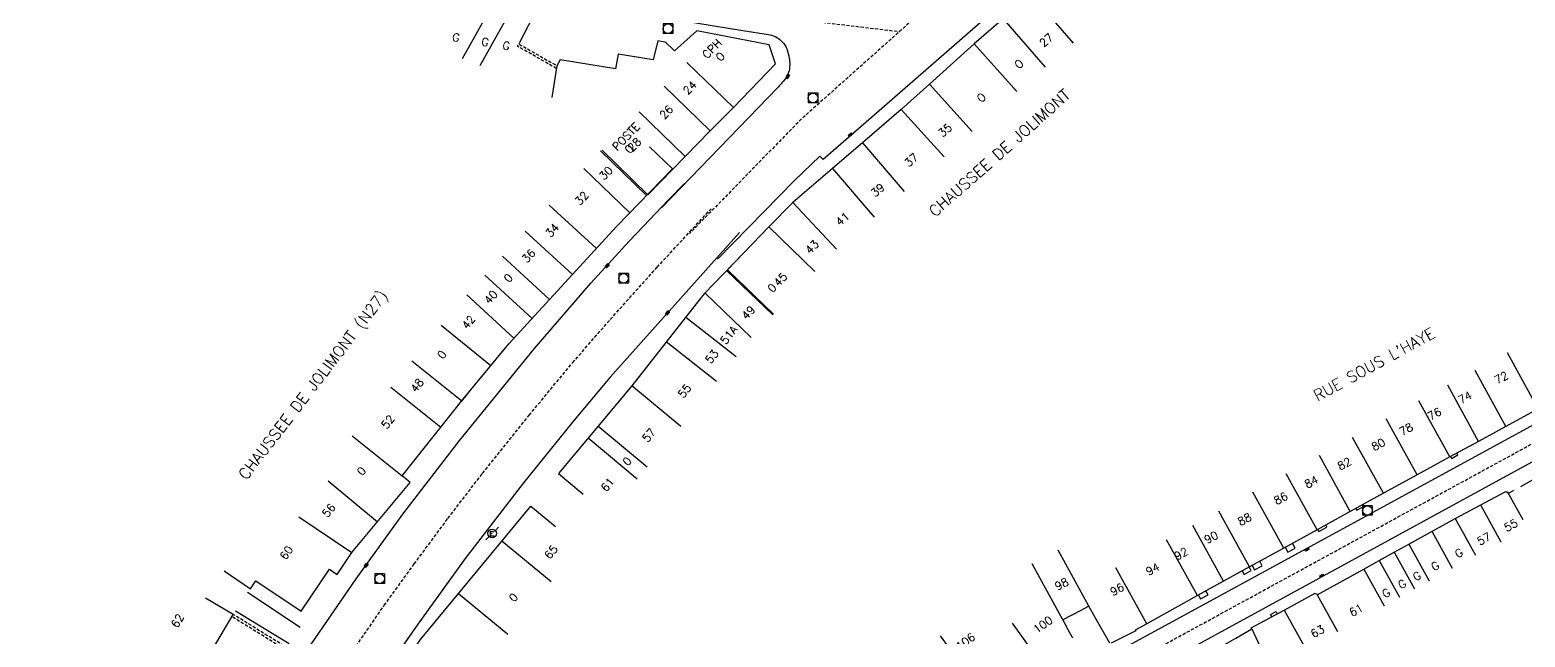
# Model space of a CAD drawing. Header units: millimetres. Extents: x 139000 to 140001, y 128999 to 130000.
# Drawn here: x 139479.8 to 139713.3, y 129508.3 to 129603.2 of the extents above; entities that cross this region are included whole.
import ezdxf
from ezdxf.enums import TextEntityAlignment as Align

# ---------------------------------------------------------------- set-up
doc = ezdxf.new("R2010")
doc.units = ezdxf.units.MM
doc.linetypes.add('DASHED', pattern=[0.75, 0.5, -0.25])
doc.layers.get('0').update_dxf_attribs({"linetype": 'CONTINUOUS'})
for name, color, linetype in [('W0001', 6, 'DASHED'), ('W0008', 7, 'CONTINUOUS'), ('W0100', 7, 'CONTINUOUS'), ('W0112', 1, 'DASHED'), ('W0322', 7, 'CONTINUOUS'), ('W0400', 7, 'CONTINUOUS'), ('W0420', 7, 'CONTINUOUS'), ('W0471', 7, 'CONTINUOUS'), ('W0984', 7, 'CONTINUOUS'), ('W0989', 7, 'CONTINUOUS'), ('W0991', 7, 'CONTINUOUS'), ('W1102', 7, 'CONTINUOUS')]:
    doc.layers.add(name, color=color, linetype=linetype)
doc.styles.get("Standard").update_dxf_attribs({"font": 'romans.shx', "width": 0.85})

# ---------------------------------------------------------------- blocks, each defined once
blk = doc.blocks.new('T400')
for p, q in [((-0.15, 0.3), (0.15, 0.3)), ((-0.15, -0.25), (-0.15, 0.3)), ((-0.15, 0.15), (0.15, 0.15)), ((-0.15, 0), (0.15, 0)), ((0.15, 0.3), (0.15, -0.25)), ((-0.15, -0.15), (0.15, -0.15)), ((-0.15, -0.25), (-0.15, -0.3)), ((-0.15, -0.3), (0.15, -0.3)), ((0.15, -0.3), (0.15, -0.25))]:
    blk.add_line(p, q)
blk = doc.blocks.new('T420')
for p, q in [((0.75, 0.75), (-0.75, 0.75)), ((-0.75, 0.75), (-0.75, -0.75)), ((0.75, 0.75), (0.75, -0.75)), ((0.75, -0.75), (-0.75, -0.75))]:
    blk.add_line(p, q)
blk.add_ellipse((0, 0), major_axis=(-0.53, 0.53), ratio=1, start_param=3.926991, end_param=10.210176)
blk = doc.blocks.new('T471')
for p, q in [((-0.333334, 0.333334), (-0.333334, -0.333334)), ((-0.333334, 0.333334), (0.333334, 0.333334)), ((-0.333334, 0), (0, 0)), ((0.500001, 0.500001), (1.000002, 1.000002)), ((-0.500001, -0.500001), (-1.000002, -1.000002)), ((-0.333334, -0.333334), (0.333334, -0.333334))]:
    blk.add_line(p, q)
blk.add_ellipse((0, 0), major_axis=(0.471405, 0.471405), ratio=1, start_param=5.4977871438, end_param=11.780972451)

msp = doc.modelspace()

# ---------------------------------------------------------------- linework, layer by layer
at = {"layer": 'W0001', "flags": 128}
for points in [[(139222.49, 129636.83), (139231.99, 129636.92), (139280.31, 129636.12), (139332.33, 129635.26), (139359.86, 129634.79), (139376.78, 129634.38), (139393.58, 129633.4), (139407.66, 129632.34), (139421.69, 129631.06), (139435.33, 129629.69), (139454.45, 129627.23), (139473.56, 129624.49), (139507.63, 129619.59), (139520.3, 129617.75), (139548.68, 129613.47), (139580.21, 129607.86), (139596.43, 129605.2), (139615.63, 129602.9)], [(139641.94, 129624.74), (139631.1, 129616.7), (139600.15, 129589.09), (139582.83, 129571.33)], [(139484.73, 129377.1), (139488.75, 129379.36), (139492.95, 129382.35), (139501.53, 129389.37), (139524.78, 129408.79), (139562.49, 129440.4), (139592.09, 129465.15), (139599.87, 129471.65), (139607.76, 129478.16), (139614.62, 129483.25), (139625.18, 129489.66), (139641.22, 129498.49), (139686.94, 129523.47), (139718.59, 129540.76), (139731.96, 129548.24), (139740.37, 129552.94), (139745.12, 129555.15), (139758.01, 129558.47), (139803.4, 129568.95), (139852.93, 129578.75), (139912.32, 129591.47), (139924.93, 129594.21), (139955.6, 129600.91), (139960.47, 129602.99), (139966.16, 129611.1)]]:
    msp.add_lwpolyline(points, dxfattribs=at)
at = {"layer": 'W0001'}
msp.add_lwpolyline([(139529.9, 129505.62), (139535.16, 129513.24), (139539.83, 129519.7), (139545.1, 129526.82), (139550.49, 129533.84), (139557.78, 129542.94), (139564.57, 129551.15), (139570.45, 129557.91), (139577.77, 129566.06), (139586.2, 129575.21)], dxfattribs=at)
at = {"layer": 'W0008', "flags": 128}
for points in [[(139469.73, 129621.48), (139485.75, 129619.18), (139521.67, 129613.99), (139534.58, 129612.12), (139547.18, 129610.19), (139560.85, 129607.99), (139570.08, 129606.49), (139591.14, 129603.07), (139595.18, 129602.43, -0.065928), (139596.11, 129602.16, -0.064405), (139596.95, 129601.65, -0.056289), (139597.55, 129601.04, -0.064521), (139597.94, 129600.39, -0.005254), (139598.08, 129600.06, -0.038016), (139598.1, 129600.02), (139598.38, 129598.86, -0.045569), (139598.47, 129598.26, -0.030462), (139598.46, 129597.37, -0.089716), (139598.18, 129596.23, -0.077904), (139597.44, 129595.1, -0.002078), (139596.81, 129594.4, -0.006235), (139596.6, 129594.17), (139578.45, 129575.35)], [(139747.31, 129561.45), (139747.11, 129560.4, -0.052732), (139746.92, 129559.79, -0.056544), (139746.63, 129559.27, -0.061502), (139746.2, 129558.8, -0.04988), (139745.56, 129558.36), (139736.37, 129553.35), (139725.04, 129547.14), (139679.69, 129522.38), (139649.61, 129505.96)], [(139752.52, 129549.4, 0.045086), (139752.22, 129550.35, 0.077565), (139751.92, 129550.85, 0.023498), (139751.16, 129551.66, 0.031265), (139750.53, 129552.2, 0.03171), (139749.73, 129552.73, 0.059047), (139749.26, 129552.93, 0.0804), (139748.88, 129552.98, 0.021878), (139747.49, 129552.87, 0.048329), (139746.6, 129552.67), (139745.53, 129552.23), (139744.27, 129552.48), (139734.08, 129546.95), (139733.81, 129546.22), (139725.63, 129541.74), (139680.63, 129517.15), (139649.58, 129500.2)]]:
    msp.add_lwpolyline(points, format="xyb", dxfattribs=at)
for points in [[(139646.4, 129619.51), (139644.06, 129617.48), (139641.05, 129618.08), (139633.42, 129611.5), (139633.48, 129608.9), (139609.24, 129587.69), (139603.71, 129582.89), (139603.17, 129583.44), (139599.24, 129579.61), (139587.21, 129567.31)], [(139701.68, 129536.49), (139701.85, 129536.18), (139702.82, 129536.73), (139702.66, 129537.02)], [(139686.92, 129528.38), (139687.07, 129528.1), (139688.2, 129528.74), (139688.05, 129529)], [(139680.93, 129525.09), (139681.12, 129524.75), (139682.38, 129525.43), (139682.19, 129525.79)], [(139675.84, 129522.3), (139676.26, 129521.54), (139677.4, 129522.16), (139676.98, 129522.93)], [(139670.69, 129519.47), (139671.07, 129518.77), (139672.28, 129519.41), (139671.88, 129520.13)], [(139669.12, 129518.61), (139669.44, 129518.05), (139670.55, 129518.67), (139670.24, 129519.23)], [(139662.32, 129514.83), (139662.65, 129514.24), (139663.81, 129514.87), (139663.47, 129515.48)], [(139673.78, 129511.44), (139673.59, 129511.8), (139674.45, 129512.26), (139674.59, 129511.87)]]:
    msp.add_lwpolyline(points, dxfattribs=at)
at = {"layer": 'W0008'}
for points in [[(139522.62, 129505.53), (139530.76, 129517.38), (139538.08, 129527.46), (139546.98, 129539.07), (139558.62, 129553.39), (139567.43, 129563.56), (139573.43, 129570.15), (139575.62, 129572.5), (139579.52, 129576.55), (139582.03, 129579.18)], [(139590.62, 129571.52), (139570.44, 129548.89), (139564.54, 129541.84), (139556.9, 129532.39), (139547.81, 129520.56), (139540.39, 129510.29), (139534.77, 129502.2)], [(139513.8, 129515.29), (139522.01, 129509.82)], [(139520.29, 129507.21), (139511.94, 129512.34)]]:
    msp.add_lwpolyline(points, dxfattribs=at)
at = {"layer": 'W0100', "flags": 128}
for points in [[(139643.57, 129614.94), (139642.49, 129616.07), (139638.57, 129612.17), (139635.6, 129609.28), (139636.18, 129608.67), (139631.83, 129604.91), (139627.27, 129600.98), (139620.29, 129594.69), (139615.89, 129590.73), (139609.85, 129585.49), (139605.16, 129581.49), (139598.96, 129576.2), (139595.21, 129572.36), (139588.77, 129565.67)], [(139547.39, 129598.7), (139552.63, 129608.13), (139555.68, 129607.61), (139559.17, 129607.01), (139559.17, 129606.83), (139556.15, 129600.96)], [(139576.33, 129577.38), (139582.14, 129583.35), (139586.07, 129587.41), (139589.69, 129591.03), (139596.25, 129597.85), (139595.27, 129600.83), (139583.96, 129602.99), (139580.46, 129599.89), (139579.03, 129601.31), (139578.97, 129601.25), (139577.87, 129601.43), (139577.14, 129598.48), (139571.67, 129599.38), (139571.28, 129597.1), (139562.65, 129598.48), (139562.65, 129598.48), (139562.12, 129597.56), (139561.33, 129592.62)], [(139715.35, 129543.92), (139710.3, 129541.17), (139706.03, 129538.84), (139701.56, 129536.43), (139696.45, 129533.61), (139691.21, 129530.74), (139686.03, 129527.89), (139680.85, 129525.05), (139675.64, 129522.19), (139670.28, 129519.25), (139666.23, 129517), (139662.16, 129514.75), (139654.23, 129510.33), (139652.44, 129509.38), (139652.52, 129509.26), (139648.67, 129507.31)], [(139672.82, 129502.92), (139668.28, 129500.83), (139665.59, 129506.66), (139668.15, 129508.09), (139670.63, 129509.58), (139670.56, 129509.7), (139675.7, 129512.48), (139680.56, 129515.12), (139680.62, 129515.03), (139680.76, 129515.1), (139680.87, 129514.89), (139688.14, 129518.91), (139690.56, 129520.25), (139692.86, 129521.53), (139695.18, 129522.81), (139702.39, 129526.8), (139710.31, 129531.04), (139710.4, 129530.93), (139710.53, 129531), (139712.97, 129526.64)], [(139648.5, 129507.31), (139646.16, 129511.31), (139645.21, 129513.1), (139643.82, 129512.36), (139641.15, 129510.95), (139641.93, 129509.48), (139642.64, 129508.14)], [(139637.49, 129504.58), (139633.25, 129510.43)]]:
    msp.add_lwpolyline(points, dxfattribs=at)
at = {"layer": 'W0100'}
for points in [[(139510.14, 129518.65), (139514.26, 129515.82), (139515.1, 129517.04), (139522.16, 129512.32), (139526.59, 129518.9), (139527.82, 129518.06), (139530.11, 129521.47), (139539.21, 129532.45), (139537.95, 129533.49), (139547.43, 129545.38), (139554.6, 129554.11), (139571.47, 129572.47), (139580.15, 129581.43), (139576.56, 129584.91)], [(139592.7, 129569.8), (139585.12, 129561.89), (139584.46, 129561.06), (139573.81, 129547.56), (139562.36, 129533.82), (139566.2, 129530.62)], [(139493.22, 129388.35), (139491.26, 129390.4), (139484.55, 129390.8), (139479.67, 129399.16), (139479.33, 129400.46), (139479.68, 129402.42), (139481.29, 129405.51), (139486.03, 129403.1), (139485.92, 129412.34), (139485.38, 129412.3), (139485.29, 129412.17), (139485.04, 129412.32), (139485.05, 129412.3), (139498.11, 129435.87), (139517.74, 129470.85), (139517.69, 129470.85), (139521.35, 129477.45), (139525.51, 129484.65), (139534.02, 129497.6), (139528.72, 129489.47), (139540.79, 129507.87), (139558.05, 129528.74), (139561.9, 129525.55)], [(139410, 129434.2), (139406.11, 129431.06), (139408.1, 129428.6), (139419.88, 129415.56), (139427.09, 129407.58), (139439.7, 129393.33), (139439.67, 129393.26), (139450.66, 129386.33), (139472.31, 129424.25), (139481.51, 129440.66), (139487.32, 129450.9), (139491.61, 129458.84), (139498.92, 129471.54), (139503.99, 129480.35), (139507.63, 129486.55), (139511.34, 129492.74), (139513.44, 129496.43), (139505.63, 129501.77), (139511.56, 129511.82), (139507.25, 129514.36)]]:
    msp.add_lwpolyline(points, dxfattribs=at)
at = {"layer": 'W0112', "flags": 128}
msp.add_lwpolyline([(139562.05, 129597.13), (139555.96, 129600.61), (139556.15, 129600.96), (139562.12, 129597.56)], dxfattribs=at)
at = {"layer": 'W0112'}
for points in [[(139547.3, 129545.21), (139548.14, 129546.21)], [(139517.57, 129503.42), (139519.57, 129506.39), (139511.35, 129511.48)], [(139517.9, 129503.2), (139520.14, 129506.51), (139511.56, 129511.82)]]:
    msp.add_lwpolyline(points, dxfattribs=at)
at = {"layer": 'W0322', "flags": 128}
for points in [[(139719.83, 129535.86), (139712.63, 129531.76)], [(139711.55, 129531.19), (139710.68, 129530.72)]]:
    msp.add_lwpolyline(points, dxfattribs=at)
at = {"layer": 'W1102'}
for p, q in [((139568.95, 129584.24), (139576.13, 129577.28)), ((139566.31, 129581.52), (139573.49, 129574.56)), ((139560.93, 129575.79), (139568.3, 129569.02)), ((139557.17, 129571.69), (139564.54, 129564.93)), ((139553.6, 129567.8), (139560.96, 129561.04)), ((139550.88, 129564.84), (139558.24, 129558.07)), ((139595.83, 129558.62), (139588.61, 129565.54)), ((139548.03, 129561.74), (139555.39, 129554.98)), ((139592.47, 129555.11), (139585.25, 129562.02)), ((139544.06, 129557.04), (139551.79, 129550.69)), ((139590.09, 129552.05), (139582.24, 129558.24)), ((139587.05, 129548.21), (139579.2, 129554.4)), ((139539.47, 129551.44), (139547.29, 129545.21)), ((139581.49, 129541.16), (139573.81, 129547.56)), ((139536.18, 129547.32), (139544, 129541.08)), ((139576.2, 129534.81), (139568.52, 129541.21)), ((139530.13, 129539.73), (139537.95, 129533.49)), ((139574.67, 129532.97), (139566.99, 129539.38)), ((139526.41, 129532.68), (139534.11, 129526.29)), ((139521.81, 129527.05), (139530.11, 129521.47)), ((139561.24, 129516.9), (139553.53, 129523.28)), ((139554.43, 129508.68), (139546.73, 129515.05))]:
    msp.add_line(p, q, dxfattribs=at)
at = {"layer": 'W1102', "flags": 128}
for points in [[(139636.18, 129608.67), (139642.73, 129601.11)], [(139555.68, 129607.61), (139550.08, 129597.54)], [(139631.83, 129604.91), (139638.37, 129597.34)], [(139627.27, 129600.98), (139633.96, 129593.55)], [(139589.69, 129591.03), (139582.43, 129598.04)], [(139586.07, 129587.41), (139578.88, 129594.36)], [(139620.29, 129594.69), (139626.98, 129587.26)], [(139582.14, 129583.35), (139574.98, 129590.33)], [(139615.89, 129590.73), (139622.58, 129583.3)], [(139609.85, 129585.49), (139616.34, 129577.89)], [(139569.17, 129584.36), (139576.33, 129577.38)], [(139605.16, 129581.49), (139611.66, 129573.89)], [(139598.96, 129576.2), (139605.79, 129568.89)], [(139595.21, 129572.36), (139602.42, 129565.42)], [(139588.77, 129565.67), (139595.97, 129558.73)], [(139715.35, 129543.92), (139710.6, 129552.69)], [(139710.3, 129541.17), (139705.54, 129549.95)], [(139706.03, 129538.84), (139701.26, 129547.63)], [(139701.56, 129536.43), (139696.73, 129545.18)], [(139696.45, 129533.61), (139691.63, 129542.36)], [(139691.21, 129530.74), (139686.39, 129539.48)], [(139686.03, 129527.89), (139681.22, 129536.63)], [(139680.85, 129525.05), (139676.04, 129533.77)], [(139675.64, 129522.19), (139670.83, 129530.9)], [(139706.35, 129528.92), (139709.52, 129523.18)], [(139670.28, 129519.25), (139665.48, 129527.95)], [(139702.39, 129526.8), (139705.57, 129521.07)], [(139666.23, 129517), (139661.43, 129525.72)], [(139698.78, 129524.81), (139701.96, 129519.06)], [(139662.16, 129514.75), (139657.35, 129523.47)], [(139695.18, 129522.81), (139698.35, 129517.06)], [(139641.15, 129510.95), (139636.32, 129519.7)], [(139645.21, 129513.1), (139640.38, 129521.86)], [(139690.56, 129520.25), (139693.74, 129514.51)], [(139692.86, 129521.53), (139696.06, 129515.8)], [(139654.23, 129510.33), (139649.4, 129519.08)], [(139688.14, 129518.91), (139691.31, 129513.17)], [(139680.87, 129514.89), (139684.05, 129509.14)], [(139675.7, 129512.48), (139679.07, 129506.38)], [(139627.9, 129500.38), (139622.04, 129508.47)], [(139670.63, 129509.58), (139673.55, 129503.25)]]:
    msp.add_lwpolyline(points, dxfattribs=at)

# ---------------------------------------------------------------- block references
at = {"layer": 'W0400'}
for p, rotation in [((139598.16, 129595.89), 329.5963430100101), ((139607.94, 129586.76), 130.9991110419537), ((139569.96, 129566.33), 317.6425510928083), ((139579.37, 129558.91), 138.19339268251), ((139679.28, 129521.98), 118.6221683469323), ((139532.32, 129519.51), 324.4051607753377), ((139681.55, 129517.83), 298.648496855598)]:
    msp.add_blockref('T400', p, dxfattribs=dict(at, rotation=rotation))
at = {"layer": 'W0420'}
for p in [(139579.47, 129603.35), (139602.12, 129592.51), (139572.53, 129564.33), (139688.71, 129528.05), (139534.43, 129517.39)]:
    msp.add_blockref('T420', p, dxfattribs=at)
at = {"layer": 'W0471'}
msp.add_blockref('T471', (139552.01, 129524.45), dxfattribs=at)

# ---------------------------------------------------------------- texts
at = {"layer": 'W0984'}
for s, p in [('CPH', (139586.33, 129600.22)), ('POSTE', (139572.91, 129586.49))]:
    msp.add_text(s, height=1.25, rotation=45.7033, dxfattribs=at).set_placement(p, align=Align.MIDDLE)
at = {"layer": 'W0989'}
for s, rotation, p in [('CHAUSSEE DE JOLIMONT', 41.634, (139631.24, 129583.94)), ('CHAUSSEE DE JOLIMONT (N27)', 52.5113, (139524.12, 129547.61)), ("RUE SOUS L'HAYE", 28.6398, (139689.77, 129550.91))]:
    msp.add_text(s, height=1.75, rotation=rotation, dxfattribs=at).set_placement(p, align=Align.MIDDLE)
at = {"layer": 'W0991'}
for s, rotation, p in [('G', 350.3663, (139546.36, 129601.98)), ('G', 350.3663, (139550.91, 129601.26)), ('G', 350.3663, (139554.21, 129600.68)), ('27', 41.4647, (139638.55, 129601.56)), ('O', 45.7033, (139587.63, 129598.97)), ('O', 41.4647, (139634.28, 129597.84)), ('24', 45.7033, (139582.87, 129594.13)), ('O', 41.4647, (139628.42, 129592.58)), ('26', 45.7033, (139579.21, 129590.32)), ('35', 41.4647, (139622.75, 129587.48)), ('0', 45.8963, (139573.41, 129584.53)), ('28', 45.7033, (139574.22, 129585.24)), ('37', 41.3777, (139617.47, 129582.83)), ('30', 45.8969, (139569.77, 129580.78)), ('39', 40.4759, (139612.22, 129578.12)), ('32', 47.4252, (139565.99, 129576.85)), ('41', 40.4759, (139606.73, 129573.62)), ('34', 47.4254, (139561.38, 129571.84)), ('36', 47.4262, (139557.71, 129567.84)), ('43', 45.9477, (139601.97, 129569.23)), ('0', 47.4272, (139554.52, 129564.37)), ('45', 45.9477, (139597.03, 129564.15)), ('40', 47.4262, (139551.8, 129561.41)), ('0', 46.2229, (139595.72, 129562.84)), ('49', 46.2229, (139592.02, 129558.97)), ('42', 50.603, (139548.3, 129557.48)), ('51A', 51.733, (139588.98, 129555.49)), ('0', 50.6073, (139544.15, 129552.42)), ('53', 51.7308, (139586.32, 129552.12)), ('48', 51.4416, (139540.27, 129547.62)), ('55', 51.733, (139582.07, 129546.73)), ('72', 28.5292, (139709.61, 129548.81)), ('74', 28.5292, (139703.95, 129545.71)), ('76', 28.5292, (139699.17, 129543.15)), ('52', 51.4411, (139535.72, 129541.92)), ('57', 50.1817, (139576.49, 129539.84)), ('78', 28.5292, (139694.74, 129540.76)), ('80', 28.5292, (139690.41, 129538.37)), ('0', 50.1814, (139573.07, 129535.74)), ('82', 28.5292, (139685.1, 129535.36)), ('0', 50.3414, (139531.58, 129534.22)), ('61', 50.1818, (139570.03, 129532.1)), ('84', 28.5292, (139679.96, 129532.53)), ('56', 50.3422, (139526.49, 129528.07)), ('86', 28.5292, (139675.18, 129529.96)), ('88', 28.5292, (139669.52, 129526.69)), ('55', 28.9287, (139711.11, 129525.75)), ('90', 28.5292, (139664.3, 129523.86)), ('57', 28.9287, (139706.9, 129523.61)), ('60', 56.0291, (139519.87, 129521.46)), ('65', 50.3885, (139561.2, 129521.56)), ('92', 28.5292, (139659.61, 129521.29)), ('G', 28.9287, (139702.99, 129521.42)), ('94', 28.5292, (139655.18, 129518.9)), ('G', 28.9287, (139699.28, 129519.37)), ('98', 26.8484, (139640.95, 129516.57)), ('G', 28.9287, (139696.44, 129517.8)), ('0', 50.3885, (139555.32, 129514.46)), ('0', 50.3885, (139555.32, 129514.46)), ('96', 28.5292, (139649.61, 129515.72)), ('G', 28.9287, (139691.62, 129515.16)), ('G', 28.9287, (139694.12, 129516.54)), ('61', 28.9287, (139686.94, 129512.5)), ('62', 59.4607, (139502.85, 129510.83)), ('100', 35.3195, (139638.02, 129510.23)), ('106', 35.9434, (139625.92, 129507.58)), ('63', 28.9287, (139680.91, 129509.16))]:
    msp.add_text(s, height=1.25, rotation=rotation, dxfattribs=at).set_placement(p, align=Align.MIDDLE)

doc.saveas('drawing.dxf')
